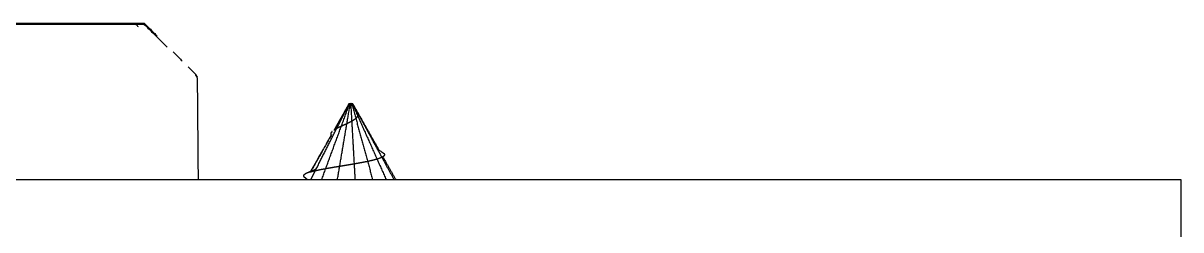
# Model space of a CAD drawing. Header units: millimetres. Extents: x 181 to 381, y 0 to 208.
# Drawn here: x 359.69 to 379.54, y 29.66 to 33.2 of the extents above; entities that cross this region are included whole.
import ezdxf

# ---------------------------------------------------------------- set-up
doc = ezdxf.new("R2010")
doc.units = ezdxf.units.MM
doc.layers.add('Make2D$可见线$曲线', color=7, linetype='Continuous', true_color=0x000000)

msp = doc.modelspace()

# ---------------------------------------------------------------- linework, layer by layer
at = {"layer": 'Make2D$可见线$曲线', "color": 18, "lineweight": -3, "true_color": 0x000000}
for points, degree in [([(361.621, 33.18), (351.353, 33.18), (341.085, 33.18)], 2), ([(354.946, 33.201), (358.286, 33.201), (361.627, 33.201)], 2), ([(361.666, 33.138), (361.661, 33.143), (361.65, 33.154), (361.636, 33.168), (361.626, 33.176), (361.621, 33.18)], 3), ([(361.765, 33.18), (361.765, 33.18), (361.759, 33.18), (361.736, 33.18), (361.704, 33.18), (361.664, 33.18), (361.636, 33.18), (361.621, 33.18)], 3), ([(361.627, 33.201), (361.643, 33.201), (361.669, 33.201), (361.707, 33.201), (361.738, 33.201), (361.759, 33.201), (361.765, 33.201), (361.765, 33.201)], 3), ([(361.765, 33.201), (361.765, 33.19), (361.765, 33.18)], 2), ([(361.765, 33.201), (361.766, 33.199), (361.768, 33.198), (361.769, 33.197)], 3), ([(362.645, 32.327), (362.645, 32.319), (362.645, 32.31)], 2), ([(362.674, 32.257), (362.674, 32.257), (362.673, 32.258), (362.672, 32.259)], 3), ([(362.674, 32.257), (362.674, 32.248), (362.674, 32.24)], 2), ([(362.674, 32.24), (362.682, 31.38), (362.689, 30.521)], 2), ([(364.717, 30.707), (364.998, 31.263), (365.279, 31.818)], 2), ([(364.809, 30.52), (365.048, 31.169), (365.287, 31.818)], 2), ([(365.276, 31.818), (365.149, 31.594), (365.022, 31.371)], 2), ([(365.276, 31.818), (365.152, 31.599), (365.028, 31.379)], 2), ([(365.079, 30.52), (365.189, 31.169), (365.299, 31.818)], 2), ([(365.278, 31.818), (365.278, 31.818), (365.277, 31.818)], 2), ([(365.279, 31.818), (365.279, 31.818), (365.278, 31.818)], 2), ([(365.279, 31.818), (365.28, 31.818), (365.281, 31.818)], 2), ([(365.283, 31.818), (365.282, 31.818), (365.281, 31.818)], 2), ([(365.285, 31.818), (365.284, 31.818), (365.283, 31.818)], 2), ([(365.287, 31.818), (365.286, 31.818), (365.285, 31.818)], 2), ([(365.287, 31.818), (365.289, 31.818), (365.29, 31.818)], 2), ([(365.293, 31.818), (365.291, 31.818), (365.29, 31.818)], 2), ([(365.296, 31.818), (365.294, 31.818), (365.293, 31.818)], 2), ([(365.299, 31.818), (365.297, 31.818), (365.296, 31.818)], 2), ([(365.299, 31.818), (365.301, 31.818), (365.302, 31.818)], 2), ([(365.306, 31.818), (365.304, 31.818), (365.302, 31.818)], 2), ([(365.309, 31.818), (365.307, 31.818), (365.306, 31.818)], 2), ([(365.307, 31.818), (365.31, 31.825), (365.313, 31.831)], 2), ([(365.312, 31.818), (365.311, 31.818), (365.309, 31.818)], 2), ([(365.312, 31.818), (365.314, 31.818), (365.316, 31.818)], 2), ([(365.385, 30.52), (365.349, 31.169), (365.312, 31.818)], 2), ([(365.313, 31.831), (365.315, 31.825), (365.316, 31.818)], 2), ([(365.319, 31.818), (365.317, 31.818), (365.316, 31.818)], 2), ([(365.322, 31.818), (365.32, 31.818), (365.319, 31.818)], 2), ([(365.325, 31.818), (365.323, 31.818), (365.322, 31.818)], 2), ([(365.325, 31.818), (365.326, 31.818), (365.328, 31.818)], 2), ([(365.325, 31.818), (365.504, 31.169), (365.682, 30.52)], 2), ([(365.33, 31.818), (365.329, 31.818), (365.328, 31.818)], 2), ([(365.333, 31.818), (365.332, 31.818), (365.33, 31.818)], 2), ([(365.335, 31.818), (365.334, 31.818), (365.333, 31.818)], 2), ([(365.337, 31.818), (365.336, 31.818), (365.335, 31.818)], 2), ([(365.335, 31.818), (365.625, 31.169), (365.915, 30.52)], 2), ([(365.338, 31.818), (365.338, 31.818), (365.337, 31.818)], 2), ([(365.34, 31.818), (365.339, 31.818), (365.338, 31.818)], 2), ([(365.341, 31.818), (365.34, 31.818), (365.34, 31.818)], 2), ([(365.341, 31.818), (365.591, 31.36), (365.841, 30.901)], 2), ([(365.342, 31.818), (365.567, 31.422), (365.793, 31.025)], 2), ([(365.089, 31.442), (365.059, 31.411), (365.028, 31.379)], 2), ([(364.971, 31.282), (364.795, 30.972), (364.619, 30.662)], 2), ([(364.972, 31.281), (364.798, 30.973), (364.624, 30.665)], 2), ([(365.846, 30.892), (365.947, 30.706), (366.049, 30.52)], 2), ([(365.86, 30.906), (365.97, 30.713), (366.079, 30.52)], 2), ([(364.624, 30.664), (364.579, 30.642), (364.533, 30.621)], 2), ([(364.618, 30.655), (364.668, 30.681), (364.718, 30.707)], 2), ([(364.623, 30.521), (364.661, 30.595), (364.698, 30.67)], 2), ([(312.527, 30.521), (346.035, 30.52), (379.543, 30.52)], 2), ([(364.548, 30.537), (364.544, 30.529), (364.539, 30.521)], 2), ([(364.551, 30.536), (364.546, 30.528), (364.542, 30.52)], 2)]:
    msp.add_open_spline(points, degree=degree, dxfattribs=at)
for points, degree, knots in [([(361.765, 33.18), (361.822, 33.124), (361.878, 33.068), (361.934, 33.013), (362.011, 32.937), (362.086, 32.862), (362.159, 32.79)], 3, [0.1854451, 0.1854451, 0.1854451, 0.1854451, 0.4244958, 0.4244958, 0.4244958, 0.752996, 0.752996, 0.752996, 0.752996]), ([(361.769, 33.197), (361.823, 33.143), (361.878, 33.089), (361.932, 33.035), (361.95, 33.017), (361.968, 32.999), (361.986, 32.982)], 3, [0.1906921, 0.1906921, 0.1906921, 0.1906921, 0.4216287, 0.4216287, 0.4216287, 0.4992941, 0.4992941, 0.4992941, 0.4992941]), ([(362.26, 32.709), (362.293, 32.677), (362.324, 32.646), (362.354, 32.616), (362.376, 32.595), (362.396, 32.574), (362.417, 32.554)], 3, [0.9081235, 0.9081235, 0.9081235, 0.9081235, 1.0599215, 1.0599215, 1.0599215, 1.1684031, 1.1684031, 1.1684031, 1.1684031]), ([(362.517, 32.454), (362.544, 32.428), (362.568, 32.404), (362.587, 32.385), (362.609, 32.363), (362.625, 32.347), (362.635, 32.337), (362.643, 32.329), (362.642, 32.33), (362.647, 32.325), (362.647, 32.325), (362.655, 32.315), (362.661, 32.307), (362.667, 32.294), (362.67, 32.287), (362.671, 32.28)], 3, [1.3655562, 1.3655562, 1.3655562, 1.3655562, 1.541369, 1.541369, 1.541369, 1.7372115, 1.7372115, 1.7372115, 1.8673159, 1.8673159, 1.8865227, 1.8865227, 1.9013853, 1.9013853, 1.9192309, 1.9192309, 1.9192309, 1.9192309]), ([(365.425, 31.616), (365.423, 31.608), (365.42, 31.6), (365.411, 31.589), (365.403, 31.577), (365.39, 31.565), (365.377, 31.554), (365.36, 31.542), (365.343, 31.531), (365.323, 31.519), (365.302, 31.507), (365.279, 31.495), (365.255, 31.484), (365.23, 31.472), (365.204, 31.461), (365.178, 31.449), (365.152, 31.437), (365.127, 31.425), (365.102, 31.414), (365.078, 31.402), (365.055, 31.39), (365.036, 31.379), (365.016, 31.367)], 2, [0.330403, 0.330403, 0.330403, 1, 1, 2, 2, 3, 3, 4, 4, 5, 5, 6, 6, 7, 7, 8, 8, 9, 9, 10, 10, 11, 11, 11]), ([(364.986, 31.344), (364.977, 31.332), (364.968, 31.32), (364.967, 31.309), (364.965, 31.297), (364.968, 31.289), (364.972, 31.28)], 2, [0, 0, 0, 1, 1, 2, 2, 2.080533, 2.080533, 2.080533]), ([(365.793, 31.025), (365.816, 31.009), (365.84, 30.994), (365.857, 30.982), (365.875, 30.971), (365.881, 30.959), (365.887, 30.947), (365.882, 30.936), (365.876, 30.924), (365.861, 30.908), (365.846, 30.892)], 2, [14.850025, 14.850025, 14.850025, 15, 15, 16, 16, 17, 17, 18, 18, 18.15492, 18.15492, 18.15492]), ([(365.876, 30.924), (365.858, 30.912), (365.84, 30.901), (365.81, 30.889), (365.78, 30.877), (365.739, 30.866), (365.698, 30.854), (365.646, 30.842), (365.595, 30.83), (365.535, 30.819), (365.475, 30.807), (365.409, 30.796), (365.342, 30.784), (365.273, 30.772), (365.203, 30.761), (365.132, 30.749), (365.061, 30.737), (364.993, 30.726), (364.924, 30.714), (364.861, 30.702), (364.797, 30.691), (364.742, 30.679), (364.686, 30.667), (364.642, 30.656), (364.597, 30.644)], 2, [0, 0, 0, 1, 1, 2, 2, 3, 3, 4, 4, 5, 5, 6, 6, 7, 7, 8, 8, 9, 9, 10, 10, 11, 11, 12, 12, 12]), ([(364.533, 30.621), (364.516, 30.609), (364.5, 30.597), (364.499, 30.586), (364.498, 30.574), (364.514, 30.562), (364.53, 30.551), (364.54, 30.543), (364.551, 30.536)], 2, [0, 0, 0, 1, 1, 2, 2, 3, 3, 3.072176, 3.072176, 3.072176])]:
    msp.add_open_spline(points, degree=degree, knots=knots, dxfattribs=at)
for points, weights in [([(362.645, 32.31), (362.674, 32.281), (362.674, 32.24)], [1, 0.924712230819, 1]), ([(379.543, 30.52), (379.543, 30.52), (379.543, 28.27)], [1, 0.70710694609, 1])]:
    msp.add_rational_spline(points, weights, degree=2, dxfattribs=at)

doc.saveas('drawing.dxf')
